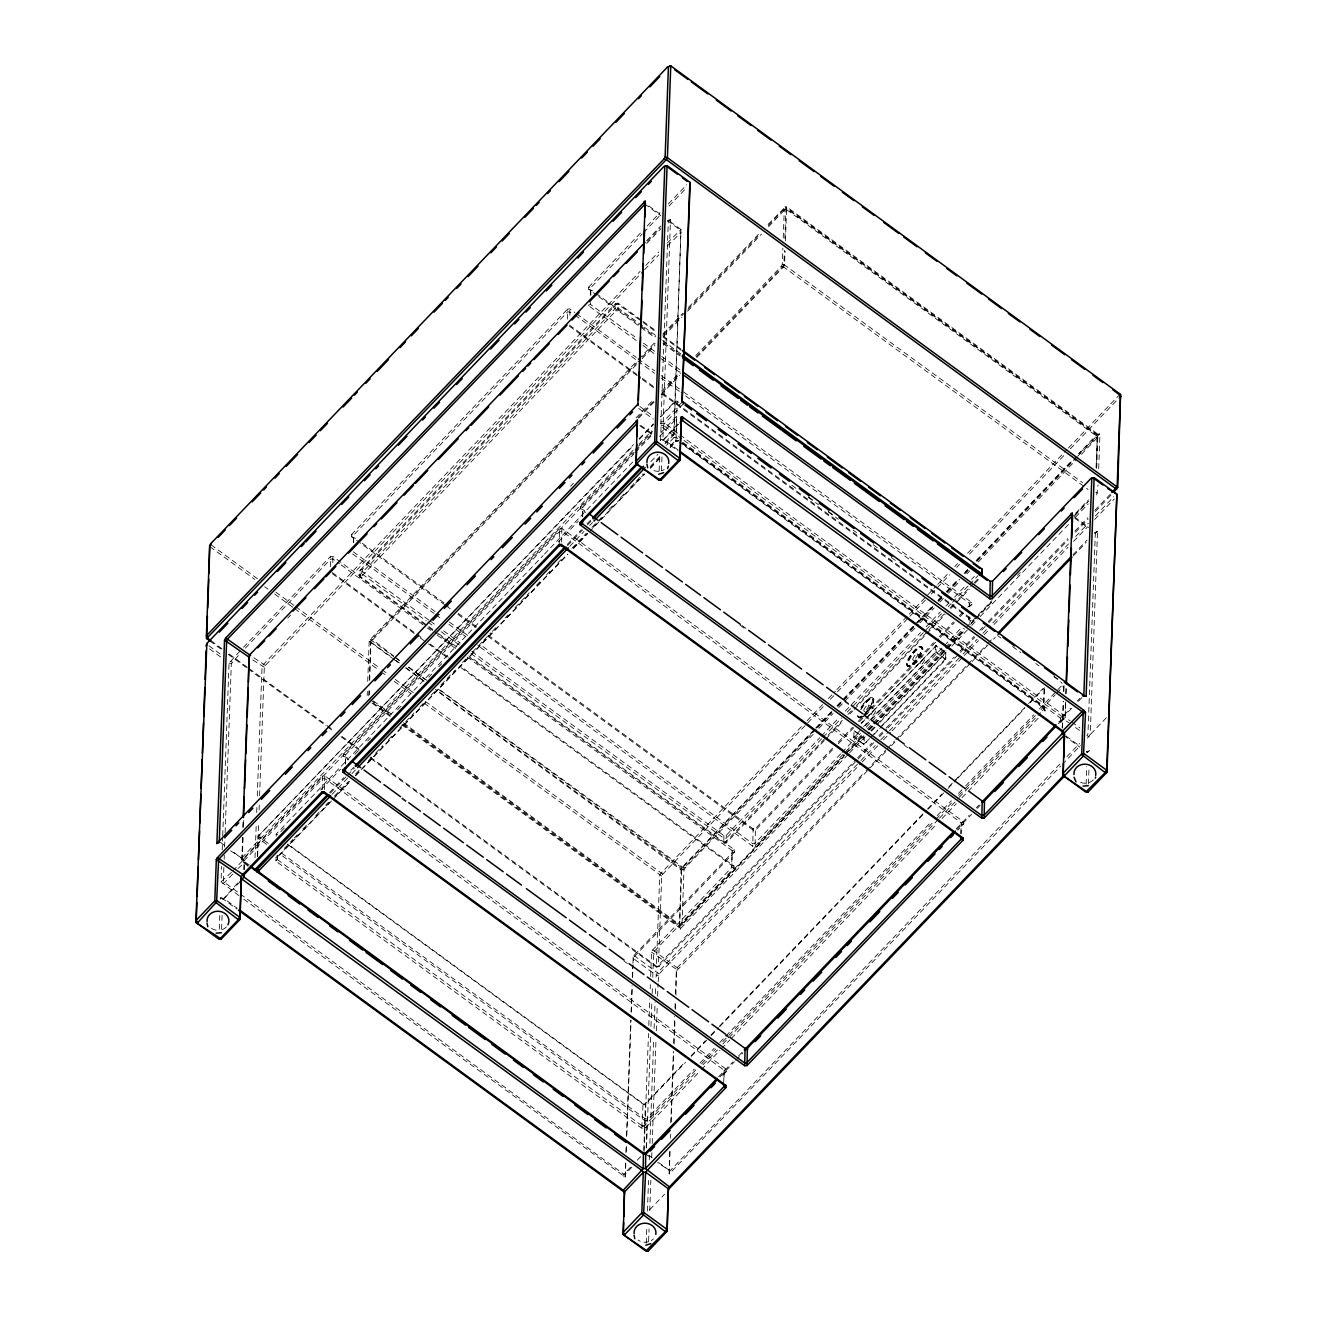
<?xml version="1.0" encoding="UTF-8"?>
<svg xmlns="http://www.w3.org/2000/svg" width="1317" height="1317" viewBox="0 0 1317 1317"><rect width="100%" height="100%" fill="white"/><g stroke="black" fill="none" stroke-linecap="round" stroke-linejoin="round"><path stroke-width="0.75" stroke-dasharray="5 3.75" d="M667.719 221.585L670.485 219.643L663.241 421.753L677.728 433.211M1065.469 701.928L1065.206 717.271L1059.675 723.873M1065.766 693.713L1066.062 685.498M219.297 929.16L219.873 913.125M220.4 899.099L220.433 897.848L224.005 898.606L237.258 908.286M238.871 895.609L221.026 881.814L221.602 866.356M222.194 849.942L222.655 837.628M222.721 835.587L229.043 663.126L242.098 648.738M221.602 929.193L222.096 915.43M222.672 899.709L238.871 881.633M223.857 867.459L223.363 880.777L224.598 882.555L623.83 1174.221L625.114 1174.27L631.847 1167.257M224.153 859.31L224.302 855.243M224.598 847.078L225.059 834.846M225.125 832.821L231.331 663.538L239.776 653.973M248.255 865.384L241.933 860.775L242.493 837.579M242.871 827.389L243.085 821.281M242.789 837.612L241.933 860.775L634.201 452.208M243.151 827.372L243.382 821.232M243.085 837.711L242.213 861.12L248.403 866.537M243.546 825.496L243.777 819.404M243.908 869.599L244.238 860.544L231.627 850.568M244.205 869.813L244.238 860.544L322.599 778.775L324.904 778.61L724.12 1070.26L724.07 1079.528M255.021 857.68L256.222 824.821M256.683 812.507L256.914 806.333M257.276 796.061L262.034 666.682L263.104 664.789L640.128 271.351M257.358 856.807L258.626 822.17M259.087 809.939L259.301 803.831M259.597 795.682L264.305 667.324L265.392 665.414L643.223 271.154M257.688 856.034L258.116 836.279L633.461 444.603M277.261 855.293L277.113 859.392L275.763 860.939L277.591 862.437L641.774 1128.323L645.215 1128.076L647.371 1126.035L700.051 1071.067M322.204 789.657L322.402 776.009L324.723 775.845L726.457 1069.338L726.671 1071.363L720.811 1077.487M330.386 566.524L330.452 556.531L332.773 556.367L436.783 632.358M324.509 789.492L324.723 775.845M332.822 562.655L332.773 556.367M345.284 763.811L345.63 754.756L559.725 531.344L562.03 531.179L961.245 822.812L961.13 833.891M353.4 542.489L353.68 535.114L567.775 311.701L571.743 312.738M353.697 542.653L353.68 535.114L351.392 534.686L351.606 536.71L353.269 537.929M345.581 764.025L345.63 754.756L343.342 754.18L343.556 756.188L348.544 759.843M367.196 695.475L367.344 691.474M367.723 681.449L369.188 641.33L370.258 639.436L637.296 360.792M368.826 695.919L369.04 689.828M369.418 679.654L370.834 641.033L371.904 639.14L636.654 362.883M369.155 694.717L369.303 690.668M369.682 680.593L370.834 641.033M559.182 545.831L559.527 528.578L561.849 528.413L963.583 821.907L963.797 823.915L957.755 830.22M567.495 319.076L567.578 309.083L569.882 308.919L574.887 312.573M561.635 542.044L561.849 528.413M569.948 315.224L569.882 308.919M582.41 516.363L582.74 507.308L633.971 453.855M590.526 295.041L590.806 287.666L642.186 234.047M582.707 516.577L582.74 507.308L580.468 506.732L580.682 508.741L585.67 512.395M590.823 295.222L590.806 287.666L588.518 287.254L588.732 289.263L597.045 295.337M625.526 1162.993L625.295 1177.151L240.534 896.828M625.904 1152.803L626.118 1146.695M626.497 1136.505L630.761 1020.329M631.057 1012.18L632.028 985.676M632.325 977.527L632.769 965.295M632.851 963.27L633.856 955.467L732.4 852.642L734.721 851.869L734.507 849.86L468.901 655.817M625.295 1177.151L625.871 1161.693M626.25 1151.437L626.464 1145.28M626.843 1135.024L631.057 1020.148M631.353 1011.933L632.259 987.322M632.637 977.066L633.082 964.752M633.23 960.653L633.082 957.031M659.142 470.926L659.669 456.867M660.245 440.816L660.294 439.631L663.883 439.582L678.798 450.48M670.485 219.643L668.345 220.202L660.887 423.597L681.63 438.693M683.325 403.875L664.476 423.531L659.866 423.876L661.101 425.556L660.574 440.043L663.883 439.582L678.699 424.14M661.447 470.745L661.974 456.703M662.55 440.652L681.432 419.81M664.476 423.531L663.406 425.375L662.879 439.878L677.794 450.776M329.81 802.168L276.899 857.383L277.113 859.392L642.35 1126.002L641.774 1128.323L643.075 1103.613L287.748 844.032M643.832 1150.268L645.379 1103.432L685.482 1061.601M644.062 1151.568L648.507 1033.516M648.804 1025.367L649.808 998.912M650.186 988.738L650.335 984.655M650.647 976.523L651.553 952.109L652.755 949.919L731.857 867.393L732.17 850.617L467.14 657.002M646.219 1148.128L647.091 1118.314L694.273 1069.075M646.532 1147.288L650.664 1034.619M650.96 1026.437L651.866 1001.858M652.162 993.66L652.458 985.462M652.755 977.263L653.66 952.734L654.73 950.825L734.129 867.985L733.915 865.96L460.012 665.859M673.514 432.832L672.691 435.927L673.761 434.034L680.971 229.504L668.345 220.268M667.159 243.151L680.971 229.504L673.925 437.606L666.517 445.344M646.235 1243.133L646.828 1227.098M647.421 1211.064L648.54 1180.361M649.297 1159.849L649.446 1155.75M649.89 1143.436L653.726 1038.817M654.105 1028.561L655.092 1001.891M655.389 993.677L655.619 987.52M655.981 977.263L657.15 973.197L859.573 761.95M677.827 438.594L676.23 437.442L676.049 434.61L677.284 401.109L674.962 401.29L660.443 416.435M660.838 432.7L676.691 416.156L675.983 440.915L670.057 447.105M823.24 706.686L662.78 874.126L661.71 876.019L658.385 966.711L856.774 760.469M648.622 1240.96L649.067 1228.926M649.725 1210.883L650.845 1180.23M651.668 1157.725L651.899 1151.585M652.195 1143.403L656.031 1039.047M656.327 1030.865L657.232 1006.303M657.595 996.08L658.056 983.799M658.121 981.758L659.126 973.938L860.824 763.465M669.727 1151.618L669.201 1173.941L1060.86 765.951M670.781 1122.94L673.415 1051.246M673.711 1043.048L674.683 1016.428M674.979 1008.229L675.209 1002.089M675.506 993.891L676.411 969.345L677.481 967.452L864.66 772.141M669.201 1173.941L670.155 1148.391M670.534 1138.168L670.699 1134.085M671.16 1121.821L673.761 1052.316M674.074 1044.151L674.995 1019.621M675.374 1009.398L675.605 1003.258M675.917 995.092L676.411 969.345L651.553 952.109M848.115 754.411L679.457 929.621L681.729 869.187L682.799 867.294L814.927 729.42M813.182 734.26L685.087 867.936L684 869.829L681.992 924.715L843.851 756.584M723.659 1082.936L724.12 1070.26L726.457 1069.338M695.788 355.508L781.195 266.396L782.265 264.487L782.858 248.238M783.236 238.064L784.274 209.617L786.611 208.629L1097.259 435.581L1096.402 466.86M696.183 356.808L782.825 266.396L783.895 264.503L784.422 250.46M784.85 238.443L786.035 206.357L766.56 225.898M696.808 357.467L783.467 267.022L784.553 265.129L785.064 251.004M785.426 240.912L786.611 208.629L783.253 209.897L767.597 226.228M853.86 737.388L854.025 730.655L864.15 737.767L864.331 744.517L853.86 737.388L862.223 728.038M854.025 730.655L863.771 738.524L863.557 744.467L868.545 740.121M879.772 728.4L945.771 659.537L936.008 651.668L936.239 645.725L861.038 723.329M945.705 658.747L945.754 652.557L936.239 645.725M960.85 833.694L961.245 822.812L963.583 821.907M969.164 606.874L969.296 603.17L681.07 392.614M662.27 392.943L971.041 618.529L971.255 620.537L968.983 619.945L969.114 616.257M1044.101 689.054L1043.426 707.492L1045.023 710.851L1043.146 713.04M1044.397 689.021L1043.64 709.517L1041.731 711.213M1062.226 727.889L1063.214 701.27M1063.576 691.409L1063.79 685.498M1062.506 728.103L1063.494 701.319M1063.856 691.458L1064.07 685.548L1060.662 681.679M1065.7 703.969L1065.206 717.271L1070.079 720.827M1066.079 693.73L1066.375 685.531M1096.073 467.864L1097.259 435.581L1077.767 455.139M1096.682 468.309L1097.934 434.215L786.035 206.357M1086.113 784.257L1086.755 766.576M1087.266 752.814L1087.315 751.595L1086.295 751.892L1089.653 750.624L1089.603 751.859M1089.159 736.417L1086.887 735.841L1087.957 733.882L1095.365 532.167L1097.505 531.607L1090.246 734.573L1087.513 738.146M1096.715 494.994L1098.082 484.903M1098.691 468.556L1099.958 433.787L1096.929 434.495L1078.458 453.772M1088.435 783.944L1089.011 767.91M945.524 658.73L879.344 728.367M676.839 970.58L868.776 769.342M816.244 729.075L681.63 870.323L435.548 689.812M682.799 442.232L1060.284 718.012L1062.638 717.041L1070.441 708.167M854.042 737.635L859.82 731.544M936.403 645.742L935.465 645.676L935.235 651.849L945.771 659.537L945.754 652.557M331.472 801.016L277.228 857.63L277.426 859.408L275.763 860.939L275.434 857.927L277.327 855.688M243.513 647.256L330.452 556.531M351.392 534.686L567.578 309.083M588.518 287.254L641.511 231.94M647.157 226.047L659.899 212.761M668.377 203.905L686.783 184.709M245.423 648.079L330.649 559.132L332.954 558.968L339.588 563.808M643.601 232.566L660.525 214.918M668.987 206.094L685.91 188.43M646.515 240.797L660.722 225.981M647.355 241.324L660.212 227.973M287.748 618.085L290.563 615.154M646.663 243.563L660.706 228.911M645.807 265.425L658.615 252.057M644.639 269.656L658.846 254.84M667.357 245.95L681.169 232.319M432.684 630.399L359.887 577.208L359.854 570.459L362.191 569.487L616.06 304.573L618.364 304.408L641.577 321.364M361.961 575.825L615.829 310.911L618.134 310.746L618.117 303.19L615.813 303.354L359.854 570.459L359.887 577.208L362.175 577.85L361.961 575.825L359.673 575.2L615.632 308.096L615.813 303.354L616.06 304.573M638.712 359.311L655.767 341.515M662.863 334.106L682.749 313.347M688.429 307.421L760.864 231.841M642.35 356.94L655.158 343.572M663.702 334.666L686.47 310.894M687.902 309.413L760.485 233.652M636.424 364.595L372.151 640.358L371.081 642.252L394.343 659.241M642.103 358.668L654.895 345.317M663.422 336.428L681.877 317.15M687.573 311.224L761.44 234.13M768.552 226.705L785.607 208.926L1096.238 435.861L1096.435 438.676L1079.347 456.505M570.541 486.203L573.372 483.24M636.012 417.884L653.084 400.072M661.628 391.149L680.132 371.838M637.938 417.588L653.578 401.29M662.089 392.384L680.56 373.123M638.547 418.246L654.187 401.948M661.282 394.524L679.753 375.246M639.14 438.676L653.347 423.844M258.116 836.279L633.658 445.212M639.338 439.285L653.545 424.453M660.64 417.045L675.144 401.899L679.045 402.887M241.752 857.943L633.378 450.052M639.058 444.125L651.849 430.774M230.623 850.798L243.003 858.865L322.402 776.009M343.342 754.18L559.527 528.578M580.468 506.732L637.082 447.648M638.482 446.183L652.59 431.466M231.446 872.348L221.026 881.814M232.78 870.949L242.213 861.12L241.999 859.112M635.617 450.727L651.273 434.396M682.091 402.097L663.241 421.753L660.936 421.934M635.387 452.373L652.392 434.626M232.665 874.126L224.598 882.555L222.26 883.477M238.048 868.512L244.468 862.569M276.34 836.18L276.109 834.155L543.081 555.576M544.497 554.095L633.872 460.818M280.801 831.62L285.081 827.175M320.673 790.035L340.593 769.227M354.833 754.378L359.097 749.916M367.641 741.01L370.489 738.03M397.536 709.814L401.817 705.352M428.865 677.119L431.713 674.156M438.824 666.731L441.672 663.752M558.408 541.929L578.344 521.137M659.488 436.454L676.806 418.378M240.155 881.748L224.005 898.606L220.433 897.848M329.579 792.521L343.803 777.672M350.915 770.247L353.763 767.284M567.166 544.58L581.39 529.747M587.086 523.804L591.349 519.342M665.332 442.15L672.444 434.725L659.801 425.49M330.369 793.147L345.992 776.849M347.408 775.367L354.52 767.959M567.578 545.617L582.509 529.977M587.464 524.874L592.452 519.606M664.904 444.01L673.744 434.791L676.049 434.61M332.049 794.365L350.552 775.054M351.985 773.573L356.249 769.112M569.734 546.341L583.958 531.492M589.654 525.549L592.502 522.569M650.861 461.674L657.973 454.25M284.439 848.263L292.983 839.357M294.415 837.859L297.263 834.896M302.959 828.953L308.655 823.01M315.767 815.585L320.031 811.124M325.727 805.181L328.575 802.218M334.271 796.275L348.511 781.409M355.623 773.984L359.903 769.523M368.447 760.617L374.143 754.674M375.559 753.192L382.671 745.751M388.367 739.825L392.647 735.363M399.759 727.939L413.999 713.073M419.695 707.13L423.959 702.685M431.087 695.244L435.351 690.799M441.047 684.856L455.287 669.991M462.399 662.566L466.679 658.105M472.375 652.162L482.335 641.774M483.751 640.276L490.879 632.851M492.295 631.37L497.991 625.427M505.119 618.002L507.95 615.023M515.079 607.598L529.319 592.749M536.431 585.308L540.694 580.863M546.39 574.92L552.086 568.977M557.782 563.034L563.478 557.091M572.022 548.168L586.263 533.319M591.959 527.376L603.334 515.49M609.03 509.547L613.31 505.086M620.422 497.661L624.702 493.2M630.399 487.274L643.206 473.89M650.318 466.465L660.294 456.061M670.254 445.673L675.259 440.718L678.699 440.471M335.506 796.225L349.729 781.36M355.425 775.417L567.545 554.062M573.241 548.119L587.481 533.27M593.177 527.327L644.425 473.84M650.121 467.897L661.513 456.011M332.905 799.534L349.976 781.705M355.672 775.762L567.792 554.408M573.488 548.465L587.728 533.615M589.16 532.134L644.672 474.186M650.368 468.243L661.76 456.357M670.304 447.451L676.148 441.36L678.189 441.211M801.394 726.688L660.805 873.401L659.718 875.295L656.36 967.139L659.405 966.431M807.074 720.761L822.697 704.447M828.377 698.52L835.488 691.112M836.904 689.631L907.923 615.533M909.339 614.051L926.378 596.272M927.794 594.79L936.321 585.9M937.737 584.419L949.096 572.549M954.776 566.623L957.624 563.66M967.567 553.288L1066.984 449.558M1068.4 448.076L1119.516 394.721M830.352 699.278L836.032 693.335M837.447 691.853L908.45 617.772M909.866 616.29L925.489 599.992M931.168 594.066L949.623 574.805M956.718 567.397L959.566 564.433M969.51 554.062L1064.646 454.777M1070.326 448.85L1120.026 396.977M814.268 729.453L682.173 867.294L681.087 869.204L679.457 929.621M815.684 727.972L831.307 711.674M836.986 705.747L932.156 606.429M937.836 600.503L944.947 593.094M946.363 591.613L957.722 579.76M964.818 572.352L967.666 569.372M976.193 560.482L1072.779 459.699M816.359 727.939L831.982 711.624M837.661 705.698L915.809 624.143M917.225 622.661L932.848 606.363M938.544 600.437L941.375 597.457M947.055 591.531L958.43 579.678M964.11 573.735L968.374 569.29M976.901 560.4L1076.351 456.62M817.676 727.593L831.883 712.777M837.563 706.85L917.109 623.83M918.525 622.348L932.732 607.532M938.412 601.589L945.524 594.181M946.939 592.699L959.731 579.365M965.41 573.422L968.258 570.459M976.77 561.569L1076.219 457.806M1077.635 456.324L1099.958 433.787M818.878 728.317L833.101 713.468M838.797 707.525L918.509 624.34M919.941 622.859L934.165 608.01M939.861 602.067L946.972 594.642M948.405 593.16L959.78 581.274M966.908 573.85L969.756 570.87M978.284 561.964L1077.932 457.987M471.832 651.454L723.873 835.571L726.177 835.406L819.783 737.734M821.199 736.252L838.221 718.489M845.316 711.081L920.484 632.654M926.164 626.727L940.338 611.928M946.018 606.001L948.849 603.054M954.529 597.128L965.871 585.291M971.534 579.365L974.382 576.402M821.643 738.804L726.375 838.221L726.194 842.962L723.889 843.127L469.082 656.985M823.076 737.322L841.547 718.028M847.243 712.102L942.511 612.668M948.207 606.742L951.055 603.762M952.471 602.281L968.11 585.966M969.542 584.485L978.07 575.578M723.873 835.571L723.889 843.127L723.642 841.925L725.947 841.744L826.648 736.664M828.064 735.199L842.254 720.399M847.918 714.472L855.013 707.064M856.429 705.599L927.349 631.584M928.765 630.119L944.355 613.837M950.034 607.911L957.13 600.519M958.546 599.037L972.736 584.238M974.152 582.756L979.815 576.83M824.31 740.566L726.194 842.962L725.947 841.744M825.743 739.084L842.798 721.288M849.909 713.863L852.758 710.9M854.173 709.402L925.275 635.222M926.707 633.724L945.194 614.446M950.874 608.503L969.361 589.209M975.057 583.283L980.737 577.34M832.591 748.072L755.415 828.607L755.069 846.14L752.764 846.304L477.182 644.984M838.287 742.13L852.511 727.297M858.207 721.354L933.605 642.68M939.284 636.737L953.508 621.887M959.204 615.961L963.468 611.5M967.732 607.055L971.847 604.437L971.633 602.412L681.119 390.178M734.721 851.869L634.399 956.57L633.312 958.463L656.064 975.09L658.352 975.485M487.734 636.16L753.357 830.204L755.662 830.023L832.574 749.768M838.238 743.858L853.828 727.577M859.507 721.667L938.873 638.844M940.289 637.362L954.463 622.579M960.126 616.652L967.221 609.261M970.053 606.297L971.847 604.437M861.483 723.362L935.893 645.709L945.573 652.788M863.623 726.572L936.008 651.668M865.434 725.683L936.189 651.915M840.592 753.917L754.871 843.357L752.567 843.522L480.903 645.067M842.007 752.435L860.511 733.141M866.191 727.198L870.471 722.753M871.887 721.255L943.021 647.042M944.437 645.56L961.509 627.732M755.069 846.14L861.746 734.82M867.409 728.894L871.673 724.465M873.089 722.984L943.96 649.034M945.376 647.552L963.797 628.324M969.46 622.414L971.255 620.537M403.891 724.235L679.654 925.686L844.049 754.904M845.481 753.423L862.52 735.627M868.216 729.7L872.48 725.255M873.895 723.774L944.931 649.643M946.347 648.162L964.818 628.884M966.25 627.402L991.816 600.717M1075.643 513.235L1088.435 499.9M844.74 755.135L678.963 927.349L401.899 724.943M846.156 753.653L863.211 735.857M868.891 729.931L873.155 725.486M874.57 724.004L945.59 649.89M947.005 648.408L964.06 630.629M971.156 623.221L974.004 620.258M975.42 618.776L992.458 600.98M1074.837 515.013L1087.628 501.678M849.547 750.641L863.771 735.791M869.467 729.848L873.731 725.387M875.163 723.906L946.33 649.643M947.746 648.162L964.834 630.333M970.53 624.39L974.794 619.945M976.226 618.447L993.298 600.634M1017.498 575.381L1020.346 572.418M1074.425 515.968L1088.665 501.118M849.531 752.929L869.418 732.17M870.833 730.688L946.133 652.129M951.812 646.186L970.283 626.925M971.699 625.443L978.811 618.019M980.227 616.537L1069.717 523.145M1075.396 517.219L1088.188 503.884M871.574 731.017L878.604 723.692M880.003 722.226L945.919 652.804M869.516 738.623L863.903 744.484L853.795 736.829M870.916 737.158L877.945 729.832M874.159 734.26L878.373 729.865M370.9 758.592L656.36 967.139L856.198 759.366M857.63 757.884L871.821 743.068M878.933 735.66L884.612 729.733M886.028 728.252L954.199 657.117M959.879 651.191L974.086 636.358M979.766 630.431L982.597 627.468M988.277 621.542L1067.807 538.554M1074.919 531.146L1087.694 517.811M1094.789 510.403L1110.412 494.089M858.207 758.987L873.813 742.673M879.509 736.746L886.604 729.338M888.02 727.857L959.023 653.775M960.439 652.294L974.646 637.477M981.741 630.069L987.421 624.143M988.837 622.661L1068.367 539.674M1075.462 532.266L1088.237 518.931M1095.349 511.523L1110.955 495.225M860.989 760.469L875.163 745.685M880.843 739.775L887.921 732.367M889.337 730.886L961.624 655.471M963.04 653.989L977.214 639.189M982.877 633.279L989.972 625.888M992.804 622.925L1068.531 543.905M1075.594 536.529L1088.336 523.244M1095.398 515.852L1113.803 496.674M862.24 761.983L877.83 745.718M883.493 739.808L890.588 732.4M892.004 730.935L962.859 656.985M964.274 655.504L978.449 640.704M984.128 634.794L991.207 627.402M994.039 624.439L1067.972 547.296M1073.585 541.435L1087.628 526.784M1094.657 519.458L1114.314 498.945M866.076 770.659L885.913 749.949M887.329 748.484L894.424 741.076M895.84 739.594L966.694 665.645M968.127 664.18L986.548 644.951M987.964 643.47L994.006 637.148M1072.96 554.753L1087.068 540.052M870.191 767.86L885.781 751.595M891.461 745.685L898.54 738.294M899.955 736.812L970.827 662.863M972.242 661.381L990.664 642.153M993.512 639.189L995.306 637.329M1073.371 555.84L1086.179 542.489M1094.723 533.583L1097.505 531.607L1094.345 532.463L1096.37 531.854M691.178 1055.658L705.402 1040.792M711.098 1034.849L718.226 1027.425M719.642 1025.943L926.081 810.531M927.497 809.05L941.737 794.184M948.849 786.759L1027.145 705.056M1028.577 703.574L1042.817 688.709M287.814 844.559L643.256 1104.222L645.56 1104.058L685.531 1062.342M691.211 1056.432L709.649 1037.187M711.065 1035.705L718.16 1028.297M719.576 1026.816L926.724 810.679M928.139 809.198L946.577 789.953M947.993 788.471L956.504 779.582M957.92 778.1L1024.61 708.513M1030.289 702.603L1044.463 687.787M699.969 1063.148L714.16 1048.332M719.839 1042.406L931.481 821.545M937.177 815.618L951.368 800.802M958.48 793.377L964.159 787.451M965.575 785.969L1033.763 714.818M1039.442 708.892L1056.481 691.112M1057.913 689.631L1062.473 684.856M695.837 1069.816L647.223 1120.537L644.918 1120.718L279.846 854.009M701.517 1063.889L715.724 1049.056M722.819 1041.648L934.494 820.771M935.91 819.289L952.965 801.493M958.644 795.567L964.324 789.64M965.74 788.159L1035.36 715.526M1041.039 709.6L1055.246 694.767M1056.662 693.285L1064.07 685.548M642.35 1126.002L644.375 1125.854L697.467 1070.754M702.899 1064.794L717.403 1049.962M722.835 1043.986L938.066 819.684M939.482 818.203L957.986 798.892M959.155 797.378L1040.562 712.727M701.467 1069.585L719.971 1050.258M721.403 1048.776L729.947 1039.87M731.363 1038.372L936.371 824.458M942.067 818.515L956.307 803.65M962.003 797.707L1038.866 717.485M630.547 1167.191L623.83 1174.221L624.011 1176.97M637.28 1160.178L642.663 1154.565M1077.158 701.154L1079.858 698.339M718.638 1076.779L732.861 1061.93M738.557 1055.987L742.821 1051.526M956.307 828.755L969.114 815.388M976.243 807.963L979.091 805M1058.786 721.831L1062.852 719.049L1069.009 722.786M1071.725 708.233L1064.992 715.246L1063.708 715.197L679.391 434.429M1078.458 701.204L1083.842 695.59M719.889 1076.927L734.376 1061.815M735.808 1060.333L742.903 1052.909M956.833 829.661L971.617 814.252M977.296 808.325L980.144 805.362M1058.275 723.823L1062.852 719.049L1062.638 717.041L682.634 439.417M1059.872 764.025L670.024 1170.829L657.644 1162.746M1066.918 756.666L1079.611 743.43M1106.395 717.732L1090.246 734.573L1087.957 733.882M1062.259 764.486L1080.5 745.471M1086.969 752.649L1089.653 750.624M649.775 1209.648L664.575 1194.206M268.224 843.374L259.992 837.365L258.33 838.287L266.561 844.312M428.733 619.961L362.405 571.496L360.068 572.483L426.247 620.834M679.654 925.686L683.013 924.419M588.139 305.363L590.477 304.441L636.868 338.321M961.459 824.837L963.797 823.915M724.334 1072.285L726.671 1071.363M971.633 602.412L969.296 603.17L969.51 605.194M734.507 849.86L732.17 850.617L731.643 865.368L731.857 867.393L734.129 867.985M783.253 209.897L784.274 209.617M1097.934 434.215L1096.929 434.495L785.014 206.637M1096.435 438.676L1097.44 438.396M1094.345 532.463L1095.365 532.167M275.434 857.927L277.228 857.63M673.925 437.606L676.23 437.442M678.288 440.751L675.259 440.718L676.148 441.36M281.492 853.07L644.787 1118.479L647.091 1118.314M642.252 1126.134L644.556 1125.969L645.215 1128.076L644.375 1125.854M661.101 425.556L663.406 425.375M1043.113 707.805L1044.71 707.855L1045.023 710.851L1043.113 707.805L679.588 442.232M229.043 663.126L231.331 663.538M588.732 289.263L592.683 290.892M351.606 536.71L355.557 538.34M580.682 508.741L584.633 510.535M343.556 756.188L347.507 757.983M662.303 394.046L968.752 617.936L971.041 618.529M733.915 865.96L731.643 865.368L459.979 666.912M782.265 264.487L784.553 265.129M781.195 266.396L783.467 267.022M265.392 665.414L250.46 655.553M264.305 667.324L252.551 659.751M685.087 867.936L682.799 867.294L438.61 688.89M684 869.829L681.729 869.187L435.861 689.581M1095.81 492.36L1097.785 493.085M662.78 874.126L425.128 701.237M661.71 876.019L424.058 703.13M230.129 661.233L232.105 661.974M659.126 973.938L633.856 955.467M276.109 834.155L277.722 834.846M652.755 949.919L678.041 968.39M783.895 264.503L1082.541 482.664M782.825 266.396L1088.089 489.414M648.837 205.962L660.212 214.276M1074.228 516.741L1088.863 527.426M644.573 203.872L660.821 215.741M667.324 220.548L679.967 229.784L680.148 232.615M1074.837 518.207L1087.842 527.705M641.28 320.113L618.117 303.19L618.364 304.408M642.943 321.315L656.179 330.995M662.797 335.819L680.988 349.12M643.239 322.566L656.508 332.263M663.142 337.103L681.383 350.437M642.762 326.056L617.953 307.931L615.632 308.096L615.829 310.911M644.425 327.258L660.969 339.358M662.616 340.56L680.823 353.861M595.992 293.312L639.058 324.789M640.721 325.99L655.619 336.889M663.9 342.93L680.477 355.03M598.692 296.539L655.142 337.778M662.912 343.457L680.033 355.969M643.486 343.161L655.076 351.639M661.71 356.479L679.934 369.781M589.802 306.581L636.292 340.543M642.926 345.4L654.549 353.878M661.183 358.734L679.457 372.069M576.533 313.775L636.292 357.434M637.955 358.652L654.565 370.785M661.2 375.625L679.457 388.976M575.052 315.158L636.341 359.936M638.004 361.154L654.565 373.254M661.2 378.094L679.407 391.396M678.881 402.278L677.465 401.734M808.325 496.855L813.313 500.493M828.245 511.408L834.879 516.248M891.313 557.486L897.947 562.326M1053.962 676.296L1058.95 679.934M791.879 485.315L798.514 490.171M808.473 497.447L818.417 504.707M828.377 511.984L838.336 519.26M853.268 530.175L856.593 532.595M873.171 544.711L879.822 549.568M997.611 635.617L1000.936 638.054M1012.543 646.532L1020.84 652.59M1035.771 663.505L1039.097 665.925M1054.028 676.839L1057.353 679.259M569.306 325.019L640.688 377.189M642.35 378.391L653.973 386.885M569.537 326.287L640.77 378.325M642.433 379.526L654.022 388.005M639.815 406.492L652.82 415.991M1071.709 722.012L1079.841 727.955M638.745 408.451L653.364 419.135M1075.512 727.527L1080.384 731.083M682.42 442.956L1044.71 707.855L679.802 441.853M640.786 425.391L652.162 433.705M1066.194 736.17L1079.183 745.669M639.782 425.671L651.141 433.984M1063.543 735.265L1079.792 747.134M917.57 653.874A3.836 1.152 -53.8 0 1 914.657 659.241A3.836 1.152 -53.8 0 1 913.455 657.512A3.836 1.152 -53.8 0 1 917.57 653.874L924.567 658.977A3.836 1.152 -53.8 0 1 921.637 664.361A3.836 1.152 -53.8 0 1 920.451 662.632A3.836 1.152 -53.8 0 1 924.567 658.977M912.879 659.883L919.875 664.986M868.562 705.007A3.836 1.152 -53.8 0 1 865.648 710.373A3.836 1.152 -53.8 0 1 864.462 708.645A3.836 1.152 -53.8 0 1 868.562 705.007L875.558 710.11A3.836 1.152 -53.8 0 1 872.644 715.493A3.836 1.152 -53.8 0 1 871.442 713.765A3.836 1.152 -53.8 0 1 875.558 710.11M863.886 711.015L870.866 716.119M741.981 625.509L746.953 629.131M844.691 700.529L849.663 704.167M864.561 715.049L869.533 718.687M740.055 625.18L746.69 630.02M844.625 701.582L849.613 705.221M864.545 716.135L869.533 719.773M904.384 745.241L907.709 747.661M362.175 543.18L448.323 606.1M458.25 613.36L476.474 626.678M488.08 635.156L753.11 828.772L755.415 828.607L755.662 830.023M356.594 540.349L444.57 604.618M446.233 605.836L451.221 609.475M457.855 614.331L476.112 627.666M353.351 551.872L439.499 614.809M449.426 622.068L467.65 635.387M352.693 554.029L434.034 613.459M435.68 614.66L442.331 619.517M448.965 624.373L465.56 636.49M430.379 621.163L437.014 626.019M443.648 630.859L460.226 642.976M427.893 622.036L434.511 626.876M441.129 631.699L459.337 645.001M470.91 653.462L724.054 838.402L726.375 838.221L726.177 835.406M438.446 633.576L457.279 647.322M434.347 631.6L455.847 647.322M341.251 565.026L425.72 626.744M427.383 627.946L430.692 630.366M437.326 635.206L455.55 648.524M332.18 572.467L423.481 639.173M430.132 644.029L448.389 657.364M332.427 573.718L418.559 636.654M420.222 637.872L426.84 642.712M428.502 643.914L446.726 657.232M393.75 656.129L371.904 639.14M395.413 657.348L402.064 662.204M408.698 667.06L426.971 680.395M370.258 639.436L393.487 656.409M395.149 657.611L400.121 661.249M408.418 667.307L425.012 679.44M438.281 689.137L682.716 868.43M396.005 660.459L399.331 662.879M405.965 667.735L424.239 681.087M369.188 641.33L392.417 658.302M394.079 659.521L399.051 663.159M405.685 667.999L423.942 681.333M211.033 544.826L259.169 579.99M275.763 592.107L294.02 605.441M295.683 606.66L380.317 668.493M381.979 669.711L388.614 674.551M395.248 679.407L413.505 692.742M209.963 546.72L254.774 579.447M264.717 586.723L268.042 589.16M274.677 594L292.934 607.335M294.596 608.553L379.247 670.386M380.909 671.604L387.544 676.461M394.178 681.301L410.772 693.433M373.353 700.891L391.626 714.242M403.249 722.737L680.675 925.39M370.67 699.953L390.606 714.522M373.057 702.834L389.634 714.966M402.92 724.663L679.984 927.069L680.477 929.325M372.036 703.13L390.276 716.464M210.918 640.688L222.54 649.182M229.174 654.022L247.431 667.373M249.094 668.575L325.447 724.35M327.11 725.568L333.744 730.408M342.041 736.483L358.636 748.599M370.258 757.094L657.381 966.843M209.913 640.984L221.519 649.462M228.17 654.319L246.427 667.653M248.073 668.871L326.089 725.848M327.752 727.066L334.386 731.923M341.021 736.763L359.278 750.097M208.991 645.791L221.997 655.29M209.551 648.886L220.927 657.199M402.162 797.921L407.134 801.543M725.173 1033.894L728.482 1036.314M401.669 798.645L406.657 802.283M624.11 961.147L627.435 963.567M725.371 1035.129L728.696 1037.549M220.252 842.254L225.141 845.81M648.902 1155.404L652.162 1157.775M658.648 1162.532L670.024 1170.829L670.221 1173.595M646.268 1154.449L649.511 1156.82M249.275 865.104L242.954 860.478L242.756 857.663M221.733 897.98L236.681 908.895M645.56 1104.058L643.256 1104.222M753.357 830.204L753.11 828.772L752.764 846.304M1062.621 717.024L1062.835 719.049M1060.284 718.012L1060.514 720.02M968.752 617.936L968.983 619.945M590.263 302.416L590.477 304.441M362.191 569.487L362.405 571.496M259.778 835.357L259.992 837.365M1063.708 715.197L1064.136 719.214M243.003 858.865L243.431 862.898M644.787 1118.479L644.918 1120.718M863.968 714.489A12.034 3.622 -53.8 0 0 872.891 698.224A12.034 3.622 -53.8 0 0 861.038 707.328A11.82 3.556 -53.8 0 1 872.595 698.273A11.82 3.556 -53.8 0 1 863.82 714.226M861.697 716.3A12.034 3.622 -53.8 0 1 857.828 714.39M860.775 709.386A12.034 3.622 -53.8 0 1 873.418 698.454A12.034 3.622 -53.8 0 1 864.643 714.966M863.475 715.987A12.034 3.622 -53.8 0 1 858.503 714.884M861.038 709.468A11.82 3.556 -53.8 0 1 873.451 698.751A11.82 3.556 -53.8 0 1 864.841 714.966M863.689 715.954A11.82 3.556 -53.8 0 1 858.816 714.868M861.598 716.004A11.82 3.556 -53.8 0 1 857.811 714.127M653.43 1238.885A10.948 9.532 2.1 0 1 651.339 1240.548M648.82 1241.701A10.948 9.532 2.1 0 1 638.037 1240.005M1093.308 779.862A10.948 9.532 2.1 0 1 1077.915 780.981M226.409 926.921A10.948 9.532 2.1 0 1 221.799 929.736M216.153 930.148A10.948 9.532 2.1 0 1 211.016 928.041M664.196 469.576A10.948 9.532 2.1 0 1 661.677 470.712M658.895 471.239A10.948 9.532 2.1 0 1 653.314 470.367M913.257 664.196A12.034 3.622 -53.8 0 0 922.427 647.305A12.034 3.622 -53.8 0 0 909.504 658.763A12.034 3.622 -53.8 0 0 913.257 664.196M912.582 663.702A12.034 3.622 -53.8 0 0 921.752 646.828A12.034 3.622 -53.8 0 0 908.829 658.27A12.034 3.622 -53.8 0 0 912.582 663.702M913.455 664.18A11.82 3.556 -53.8 0 0 922.46 647.602A11.82 3.556 -53.8 0 0 909.767 658.846A11.82 3.556 -53.8 0 0 913.455 664.18M912.434 663.439A11.82 3.556 -53.8 0 0 921.439 646.877A11.82 3.556 -53.8 0 0 908.763 658.105A11.82 3.556 -53.8 0 0 912.434 663.439"/><path stroke-width="1.5" d="M637.938 404.154L645.215 201.172L225.734 637.955L224.532 640.144L216.893 843.506L637.938 404.154L638.185 405.307M1066.128 683.457L1072.236 513.136L991.997 595.926L989.693 596.091L683.243 372.201M689.861 182.256L682.091 402.097L690.059 184.841L689.861 182.256L667.11 165.646L664.064 166.37L206.835 643.503L195.953 920.55L196.167 922.575L218.918 939.186L221.24 939.021L240.073 919.365L241.34 876.826L242.427 874.916L321.825 792.06L324.13 791.896L725.865 1085.389L726.095 1087.414L645.61 1172.163L643.569 1214.965L665.365 1231.658L646.433 1250.475L623.188 1234.523L624.472 1191.984L623.237 1190.272L240.583 910.706M209.913 640.984L206.588 638.547L206.407 635.732L209.716 545.501L210.786 543.608L667.406 67.118L670.765 65.85L1120.537 394.425L1117.721 487.389L1113.803 492.262M196.908 902.524L196.167 922.575L221.24 939.021M197.122 896.515L198.209 867.195M198.472 859.985L199.525 831.274M199.822 823.059L200.875 794.349M201.106 788.192L202.16 759.465M202.374 753.308L203.509 722.539M203.74 716.382L204.793 687.672M205.09 679.457L206.143 650.73M207.411 616.109L206.588 638.547L666.32 159.587L667.406 157.694L670.765 65.85L669.76 66.13M207.707 607.944L208.761 579.365M208.991 573.241L209.716 545.501M637.049 436.24L637.362 420.189L217.387 857.663L216.317 859.557L214.803 900.894L215.593 903.067L197.715 922.657M243.233 817.198L249.143 656.228L250.214 654.335L645.1 242.279M243.513 817.643L244.287 796.637M244.567 788.883L245.637 759.777M245.867 753.62L246.921 724.943M247.201 717.008L248.271 688.067M248.485 682.091L249.143 656.228M244.073 873.434L243.925 877.056L240.155 881.748M717.205 1078.261L645.742 1152.836L643.437 1153.001L259.383 872.43L257.095 871.788L257.243 867.854M345.449 767.646L345.317 771.268L744.517 1062.901L746.838 1062.737L960.933 839.324L960.719 837.316L561.503 545.666L559.182 545.831L345.087 769.243L342.749 770.215L342.963 772.239L744.714 1065.733L747.019 1065.568L963.221 839.966L962.99 837.941L561.256 544.448L558.935 544.629L342.749 770.215M582.575 520.199L582.427 523.82L981.642 815.47L983.964 815.305L1062.309 733.536L1062.095 731.528L679.44 451.978M637.362 420.189L636.062 463.551L658.813 480.162L661.118 479.997L679.951 460.341L681.251 416.995L682.552 417.11L1084.286 710.604L1085.521 712.332L1083.463 755.942L1105.243 772.635L1086.327 791.451L1063.082 775.499L1064.35 732.96L1063.115 731.248L680.461 451.682M636.769 444.273L636.062 463.551L659.307 479.503L661.118 479.997L661.167 478.779M638.383 400.22L639.42 371.69M639.716 363.541L640.688 337.037M641.066 326.846L642.038 300.358M642.416 290.168L643.387 263.663M643.766 253.473L644.655 229.01M645.1 216.778L645.215 201.172M623.632 1222.505L623.188 1234.523L645.939 1251.15L648.26 1250.985L667.093 1231.329L668.361 1188.774L669.448 1186.88L1063.51 775.664M623.863 1216.496L624.472 1191.984L643.305 1172.328L645.61 1172.163L668.361 1188.774L667.093 1231.329L665.365 1231.658M660.261 479.421L678.222 460.67L656.442 443.977L667.11 165.646L664.789 166.386L654.681 441.87L655.487 444.043L579.875 522.783L580.089 524.792L981.84 818.285L984.145 818.12L1064.564 734.985L1064.35 732.96L1083.183 713.304L1085.521 712.332M206.407 635.732L664.048 158.945L665.118 157.052L668.427 66.821L667.406 67.118M658.846 478.944L658.813 480.162L659.307 479.503M643.437 1153.001L643.14 1168.706L623.237 1190.272L624.719 1193.202M645.742 1152.836L645.462 1168.525L669.448 1186.88L668.608 1189.992M681.251 416.995L679.951 460.341L678.222 460.67M730.145 1037.516L745.06 1048.414L744.714 1065.733M745.06 1048.414L747.365 1048.25L747.019 1065.568M982.12 569.109L982.153 575.858L982.12 569.109L682.65 350.338M968.917 791.287L982.186 800.983L981.84 818.285M682.124 356.249L990.236 581.34L989.874 598.856L992.195 598.692L1072.614 515.556L1072.236 513.136M1063.51 763.712L1063.082 775.499L1085.834 792.126L1088.138 791.961L1106.971 772.289L1116.882 494.221L1094.131 477.61L1091.085 478.334L992.541 581.159L992.195 598.692M1063.724 757.818L1064.564 734.985M1066.441 683.474L1067.428 656.854M1067.807 646.614L1068.778 619.978M1069.075 611.779L1070.062 585.16M1070.425 574.92L1071.412 548.284M1071.791 538.044L1072.614 515.556M1083.842 695.59L1091.793 478.334L1094.131 477.61L1086.113 696.281L1082.541 695.524L1086.113 696.281M1120.537 394.425L1117.178 486.269L1111.844 492.607M1095.398 778.149L1095.612 776.997M220.367 938.445L238.344 919.694L216.548 903.001L218.589 860.199L219.676 858.305L637.543 423.02M667.554 468.523L668.377 466.185M218.128 537.418L225.24 529.994M229.487 525.549L236.599 518.141M252.222 501.843L260.733 492.953M263.581 489.99L266.413 487.027M274.94 478.137L279.204 473.692M286.299 466.267L297.658 454.414M309.018 442.561L316.129 435.153M320.393 430.708L327.489 423.3M343.111 407.002L351.639 398.096M354.471 395.133L357.319 392.17M365.83 383.28L370.093 378.835M377.189 371.427L388.548 359.574M399.924 347.721L405.603 341.794M411.283 335.851L418.378 328.443M434.001 312.145L442.528 303.256M445.36 300.292L448.208 297.329M456.719 288.439L460.983 283.995M468.095 276.586L478.022 266.199M490.813 252.864L496.493 246.938M502.172 241.011L509.267 233.603M524.89 217.305L533.418 208.415M536.249 205.452L539.097 202.472M547.625 193.583L550.457 190.619M558.984 181.73L568.928 171.358M581.702 158.024L587.382 152.097M593.062 146.171L600.157 138.762M615.78 122.448L624.307 113.558M638.515 98.742L641.346 95.779M649.874 86.889L659.817 76.518M219.346 632.127L227.825 623.27M241.982 608.503L247.629 602.593M254.708 595.218L257.539 592.255M277.344 571.594L285.838 562.738M301.395 546.506L304.227 543.542M305.643 542.077L316.08 531.179M341.778 504.362L348.857 496.97M364.447 480.705L370.126 474.778M375.789 468.868L378.621 465.905M398.458 445.212L406.969 436.322M422.559 420.057L425.391 417.11M433.902 408.221L439.565 402.311M456.571 384.564L462.251 378.654M490.599 349.071L499.094 340.198M514.684 323.933L518.947 319.488M526.026 312.096L530.274 307.651M546.226 291.008L551.807 285.196M577.735 258.132L583.398 252.222M613.096 221.223L621.591 212.366M635.732 197.616L641.395 191.706M648.458 184.331L651.289 181.367M645.593 203.592L227.709 638.877L226.639 640.77L219.248 842.485L216.893 843.506M257.737 647.898L264.701 640.704M269.014 636.127L276.076 628.769M292.983 611.121L305.956 597.655M314.483 588.748L323.998 578.756M325.875 576.862L335.835 566.475M348.626 553.107L358.257 542.999M360.018 541.238L367.13 533.813M373.847 526.734L376.695 523.771M381.354 518.964L397.01 502.633M404.121 495.208L406.969 492.245M407.875 491.241L413.538 485.315M415.497 483.339L427.712 470.531M438.265 459.584L458.184 438.791M465.988 430.593L468.819 427.646M470.992 425.424L488.656 406.937M499.999 395.1L518.421 375.872M522.668 371.443L525.516 368.48M527.903 366.044L530.735 363.08M534.011 359.607L549.238 343.77M558.112 334.469L566.985 325.2M572.006 320.031L579.118 312.606M589.555 301.642L601.869 288.851M602.248 288.407L609.294 281.048M613.524 276.636L618.941 271.039M626.217 263.4L637.444 251.728M224.713 837.596L231.759 830.253M235.99 825.825L238.805 822.895M248.683 812.589L252.913 808.177M261.375 799.353L269.82 790.529M285.328 774.347L292.374 766.988M308.03 750.657L310.828 747.743M322.385 735.676L326.632 731.248M340.807 716.448L345.07 712.02M352.149 704.628L360.66 695.755M374.835 680.955L381.914 673.563M387.577 667.653L390.425 664.69M410.262 643.98L418.757 635.107M432.931 620.323L438.61 614.397M444.273 608.487L451.369 601.095M466.959 584.814L475.453 575.941M491.043 559.676L493.875 556.712M502.386 547.839L512.313 537.501M525.071 524.182L530.735 518.272M536.776 511.951L542.357 506.123M559.346 488.409L564.993 482.516M569.224 478.104L572.039 475.157M581.9 464.868L584.732 461.921M593.177 453.097L603.054 442.808M617.146 428.091L625.608 419.267M629.839 414.855L632.654 411.908M723.593 1084.747L723.807 1086.772L645.462 1168.525L643.14 1168.706L243.925 877.056L243.711 875.031L322.072 793.278L324.377 793.114L723.593 1084.747L725.865 1085.389M579.875 522.783L582.213 521.812L637.691 463.913M680.033 422.724L682.733 419.925L682.552 417.11M326.731 795.484L254.576 870.01L257.934 868.743L255.597 869.714L250.856 866.257M355.178 765.786L564.318 547.559M592.765 517.861L641.149 467.387M257.095 871.788L256.881 869.78L328.954 794.628M355.936 766.478L566.162 547.098M593.144 518.931L643.601 466.234M259.383 872.43L259.169 870.422L330.633 795.847M357.664 767.63L568.302 547.823M593.918 521.088L645.165 467.617M1003.34 571.578L1006.172 568.615M1014.65 559.758L1021.729 552.383M1038.701 534.669L1044.365 528.759M1061.337 511.045L1064.169 508.099M1074.063 497.76L1082.558 488.903M998.187 632.786L1071.561 556.235M998.088 634.415L1071.956 557.338M744.253 1050.044L953.459 831.718M981.922 802.02L1055.938 724.794M251.086 867.409L643.684 1154.219L645.988 1154.038L717.337 1079.594M745.751 1049.945L955.418 831.142M982.976 802.399L1055.559 726.655M650.335 1151.042L654.549 1146.63M661.611 1139.271L670.057 1130.447M685.564 1114.264L694.026 1105.424M710.95 1087.776L715.18 1083.364M755.069 1041.731L760.749 1035.804M777.754 1018.057L786.265 1009.184M800.423 994.401L804.687 989.956M813.182 981.083L821.693 972.209M835.867 957.426L841.53 951.5M847.21 945.59L851.457 941.161M869.878 921.933L879.805 911.578M892.564 898.26L898.227 892.35M905.306 884.958L912.401 877.55M927.991 861.285L935.07 853.893M939.334 849.449L942.165 846.502M950.676 837.628L953.508 834.665M994.829 791.533L1003.291 782.71M1018.798 766.527L1027.26 757.703M1042.768 741.52L1046.982 737.108M624.735 1234.622L643.569 1214.965M1064.613 775.598L1083.463 755.942M669.695 1188.099L1064.531 776.059M678.14 459.831L679.737 458.316L656.985 441.705L654.681 441.87L635.831 461.526L637.593 463.633M238.262 918.854L239.859 917.34L241.34 876.826L216.317 859.557M1105.161 771.795L1106.757 770.28L1116.882 494.221L1107.745 488.574M665.283 1230.819L666.879 1229.304L644.128 1212.694L641.823 1212.858L622.974 1232.514L624.653 1233.799M663.653 472.688L658.698 474.235M650.796 1243.66L645.824 1245.224M1084.286 710.604L1081.965 711.575L1062.095 731.528M979.601 574.821L981.939 573.85L682.469 355.063M580.089 524.792L582.427 523.82L582.213 521.812M342.963 772.239L345.317 771.268L345.087 769.243M1120.026 396.977L1121.047 396.697M238.344 919.694L240.073 919.365L239.859 917.34L217.107 900.729L214.803 900.894L195.953 920.55L197.632 921.834M1105.243 772.635L1106.971 772.289L1106.757 770.28L1084.006 753.67L1081.701 753.834L1062.852 773.491L1064.531 774.775M221.421 932.765L216.136 933.16M1088.319 785.706L1083.051 786.101M655.487 444.043L656.442 443.977M990.236 581.34L992.541 581.159M215.593 903.067L216.548 903.001M982.186 800.983L984.49 800.802L984.145 818.12M643.667 1154.202L645.988 1154.038M681.432 419.81L1081.965 711.575L1083.183 713.304L1081.701 753.834L1082.492 756.007M241.554 878.834L642.07 1170.599L643.305 1172.328L641.823 1212.858L642.614 1215.031M243.711 875.031L217.387 857.663M665.118 157.052L667.406 157.694L1117.721 487.389M664.048 158.945L666.32 159.587L1116.635 489.298M960.719 837.316L962.99 837.941M960.933 839.324L963.221 839.966M256.881 869.78L259.169 870.422M723.807 1086.772L726.095 1087.414M224.532 640.144L249.39 657.381M225.734 637.955L250.46 655.487M1087.282 791.385L1088.138 791.961M647.388 1250.409L648.26 1250.985M674.732 69.768L688.017 79.481M691.326 81.901L707.92 94.017M716.218 100.092L731.165 111.007M737.8 115.847L751.085 125.543M757.719 130.399L770.988 140.096M779.285 146.154L790.908 154.649M799.205 160.707L814.153 171.622M820.787 176.478L834.056 186.174M842.353 192.233L853.976 200.727M862.273 206.785L873.895 215.264M883.855 222.54L898.787 233.455M903.775 237.093L917.044 246.789M925.341 252.864L936.963 261.342M946.923 268.619L956.883 275.895M966.826 283.171L981.774 294.086M988.409 298.926L1001.694 308.639M1008.328 313.479L1019.951 321.974M1029.894 329.25L1039.854 336.526M1051.476 345.005L1064.762 354.701M1071.396 359.557L1084.665 369.254M1092.962 375.312L1102.922 382.589M1112.881 389.865L1119.516 394.721M666.089 165.926L677.465 174.239M682.338 177.795L687.227 181.367M1093.11 477.89L1102.872 485.018M683.029 351.639L694.635 360.117M704.595 367.394L714.538 374.654M724.482 381.93L739.413 392.828M744.385 396.466L757.654 406.146M765.934 412.205L777.54 420.683M785.837 426.741L797.443 435.219M807.387 442.496L817.347 449.755M827.29 457.032L842.205 467.93M848.839 472.77L860.445 481.265M868.743 487.306L880.349 495.785M890.292 503.061L900.252 510.321M910.195 517.597L925.11 528.496M931.745 533.352L945.013 543.032M951.648 547.872L963.254 556.367M973.197 563.627L979.832 568.467M682.799 357.994L693.318 365.665M699.376 370.093L713.238 380.218M720.942 385.848L727.577 390.688M728.186 391.133L738.146 398.409M740.829 400.384L747.463 405.224M749.768 406.904L758.065 412.962M762.395 416.139L781.294 429.951M782.282 430.675L796.242 440.866M803.847 446.414L821.133 459.057M823.734 460.95L830.368 465.79M832.756 467.535L850.272 480.326M854.338 483.306L864.298 490.582M865.187 491.241L879.246 501.497M885.09 505.777L895.033 513.037M895.84 513.63L904.137 519.688M906.639 521.516L913.274 526.356M917.422 529.385L933.177 540.892M937.342 543.937L947.302 551.214M948.092 551.807L958.052 559.067M958.924 559.709L967.221 565.767M967.995 566.343L977.938 573.603M978.844 574.261L987.141 580.32M682.766 374.505L989.874 598.856M681.844 400.944L1084.829 696.117M684.972 405.093L691.606 409.933M696.578 413.554L706.505 420.814M718.111 429.293L726.391 435.334M737.981 443.813L751.233 453.492M757.868 458.332L771.12 468.012M779.401 474.071L789.344 481.331M799.271 488.591L809.214 495.85M819.158 503.11L829.101 510.37M839.028 517.63L853.943 528.529M860.577 533.369L873.813 543.048M880.447 547.888L892.037 556.367M900.318 562.408L911.924 570.887M921.867 578.147L931.794 585.407M941.737 592.666L951.681 599.926M961.624 607.186L974.876 616.866M983.157 622.925L994.747 631.386M1003.027 637.444L1014.633 645.906M1022.914 651.964L1034.504 660.443M1044.447 667.703L1054.374 674.962M1064.317 682.222L1077.569 691.902M589.588 514.173L597.869 520.215M601.194 522.635L617.755 534.751M621.064 537.171L642.597 552.893M645.906 555.313L662.484 567.413M665.793 569.833L682.354 581.933M685.663 584.353L700.578 595.251M703.887 597.671L720.448 609.771M723.774 612.191L740.335 624.291M748.616 630.349L765.177 642.449M768.486 644.869L801.625 669.069M806.597 672.691L823.158 684.807M826.467 687.227L843.028 699.327M851.309 705.369L862.915 713.847M871.196 719.889L904.318 744.089M909.29 747.727L925.851 759.827M929.16 762.247L945.738 774.347M949.047 776.767L965.608 788.867M210.918 640.688L207.609 638.268L207.411 635.452M352.479 761.621L360.759 767.663M364.068 770.083L380.629 782.183M383.938 784.603L400.516 796.703M408.797 802.761L420.386 811.223M423.695 813.643L440.257 825.743M443.582 828.163L463.452 842.699M466.761 845.119L483.339 857.219M486.648 859.639L503.209 871.739M506.518 874.159L521.433 885.04M526.405 888.679L566.162 917.719M569.471 920.139L586.032 932.238M589.341 934.658L605.902 946.758M609.228 949.178L624.126 960.077M629.098 963.698L644.013 974.596M647.322 977.016L663.883 989.116M667.192 991.536L688.725 1007.275M692.051 1009.695L708.612 1021.794M711.921 1024.214L725.173 1033.894M268.289 881.057L279.879 889.518M288.16 895.576L299.766 904.055M308.046 910.096L317.99 917.356M329.579 925.835L337.86 931.876M349.449 940.354L362.702 950.034M366.027 952.454L382.589 964.554M390.869 970.613L402.459 979.074M410.756 985.132L420.683 992.392M430.626 999.652L440.569 1006.912M452.159 1015.391L465.411 1025.07M468.72 1027.49L485.298 1039.59M491.916 1044.43L505.168 1054.11M513.449 1060.152L523.392 1067.428M533.336 1074.688L543.263 1081.948M553.206 1089.208L563.149 1096.468M574.739 1104.93L587.991 1114.61M594.625 1119.466L606.215 1127.928M614.496 1133.986L626.102 1142.448M238.344 910.113L623.484 1191.473M1062.309 733.536L1063.543 735.265M1076.005 781.837L1074.079 777.26M206.835 643.503L207.378 644.606M647.684 467.7L646.91 464.144M634.81 1238.688L634.053 1235.132M207.79 926.724L207.032 923.168M561.256 544.448L561.503 545.666M558.935 544.629L559.182 545.831M324.13 791.896L324.377 793.114M321.825 792.06L322.072 793.278M250.214 654.335L250.46 655.553M210.786 543.608L211.033 544.826M1071.1 513.383L1071.594 515.836M644.079 201.419L644.573 203.872M747.365 1048.25L747.612 1049.517M683.079 402.607L683.325 403.875M206.061 645.067L206.292 646.515M636.341 420.485L636.523 423.3M634.119 1233.519A10.948 9.532 2.1 0 1 645.412 1223.197A10.948 9.532 2.1 0 1 655.8 1234.408M1073.997 774.495A10.948 9.532 2.1 0 1 1085.29 764.173A10.948 9.532 2.1 0 1 1095.678 775.384M207.098 921.554A10.948 9.532 2.1 0 1 219.824 911.38A10.948 9.532 2.1 0 1 227.923 924.83M646.976 462.53A10.948 9.532 2.1 0 1 658.27 452.208A10.948 9.532 2.1 0 1 668.657 463.436"/></g></svg>
